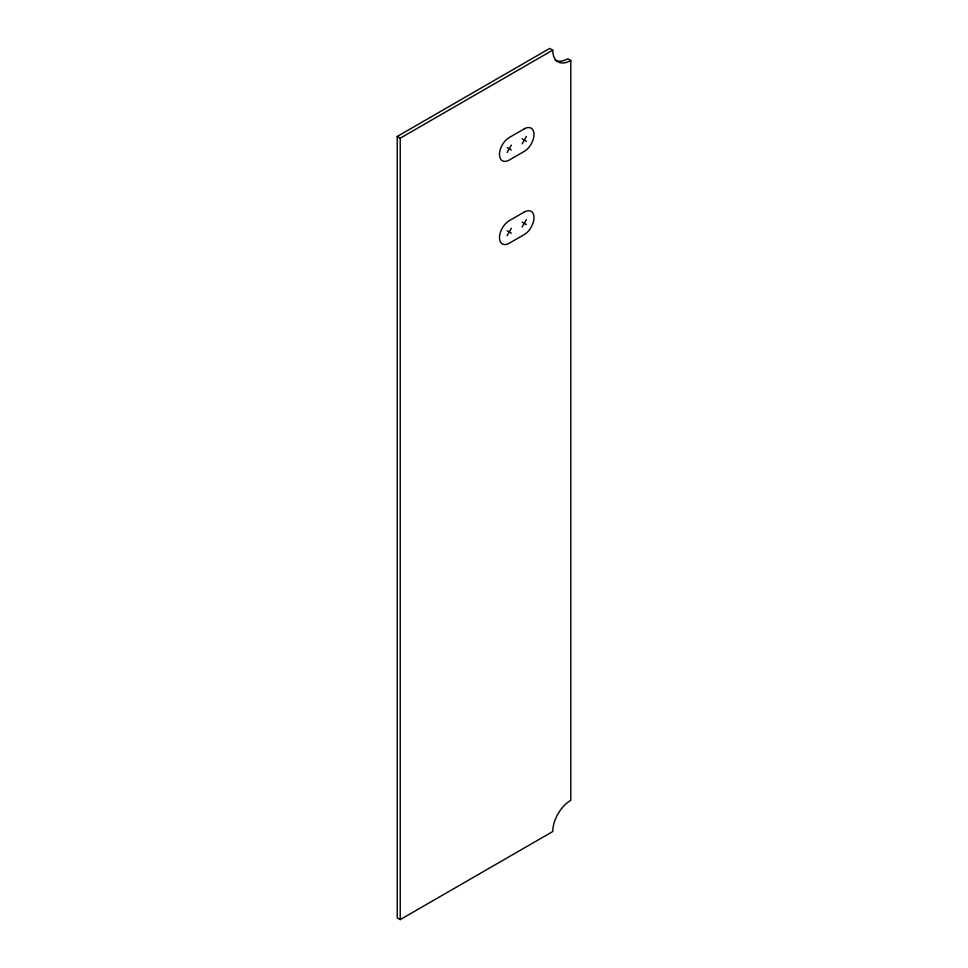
<?xml version="1.0" encoding="UTF-8"?>
<svg xmlns="http://www.w3.org/2000/svg" width="968" height="968" viewBox="0 0 968 968"><rect width="100%" height="100%" fill="white"/><g stroke="black" fill="none" stroke-linecap="round" stroke-linejoin="round"><path stroke-width="1.45" d="M507.123 152.472L511.358 145.115M522.127 143.808L526.374 136.452M507.123 235.647L511.358 228.291M522.127 226.984L526.374 219.627M397.231 136.464L549.751 48.4L552.752 50.13A25.471 14.701 -60 0 0 570.769 60.524L570.769 800.355A25.471 14.701 -60 0 0 552.752 831.536L400.232 919.6L397.231 917.87L397.231 136.464L400.232 138.194L552.752 50.13M570.769 60.524L567.768 58.794A25.471 14.701 -60 0 1 555.027 60.052M522.127 138.908L526.374 141.352M507.123 147.572L511.358 150.016M522.127 222.083L526.374 224.528M507.123 230.747L511.358 233.191M400.232 138.194L400.232 919.6M524.245 128.865L509.241 137.529A13.794 7.962 -60 0 0 499.488 154.432A13.794 7.962 -60 0 0 509.241 160.059L524.245 151.395A13.794 7.962 -60 0 0 533.997 134.504A13.794 7.962 -60 0 0 524.245 128.865M524.245 212.04L509.241 220.704A13.794 7.962 -60 0 0 499.488 237.596A13.794 7.962 -60 0 0 509.241 243.234L524.245 234.571A13.794 7.962 -60 0 0 533.997 217.679A13.794 7.962 -60 0 0 524.245 212.04"/></g></svg>
